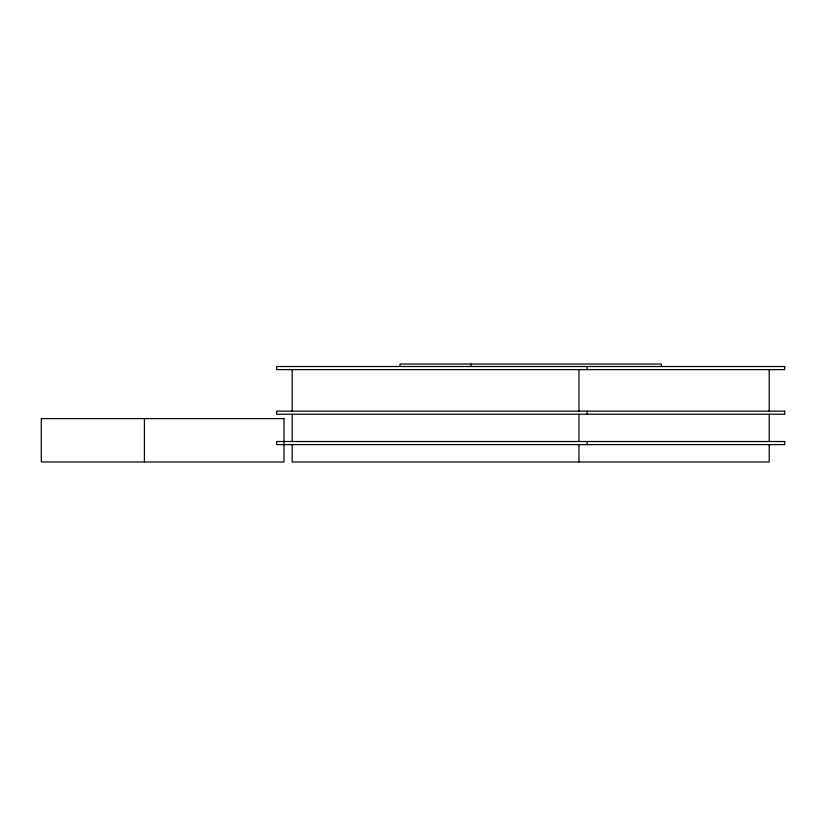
<?xml version="1.0" encoding="UTF-8"?>
<svg xmlns="http://www.w3.org/2000/svg" width="826" height="826" viewBox="0 0 826 826"><rect width="100%" height="100%" fill="white"/><g stroke="black" fill="none" stroke-linecap="round" stroke-linejoin="round"><path stroke-width="1.24" d="M769.202 369.614L769.202 411.141M769.202 414.239L769.202 441.518M769.202 444.615L769.202 461.971L292.167 461.971L292.167 444.615M661.368 366.507L661.368 364.029L400.001 364.029L400.001 366.507M587.162 366.507L587.162 369.614M587.162 411.141L587.162 414.239M587.162 441.518L587.162 444.615M578.964 369.614L578.964 411.141M578.964 414.239L578.964 441.518M578.964 444.615L578.964 461.971M471.13 364.029L471.13 366.507M292.167 369.614L292.167 411.141M292.167 414.239L292.167 441.518M144.416 418.575L144.416 461.971M784.7 366.507L276.658 366.507L276.658 369.614L784.7 369.614L784.7 366.507M784.7 411.141L276.658 411.141L276.658 414.239L784.7 414.239L784.7 411.141M283.989 418.575L41.3 418.575L41.3 461.971L283.989 461.971L283.989 418.575M784.7 441.518L276.658 441.518L276.658 444.615L784.7 444.615L784.7 441.518"/></g></svg>
